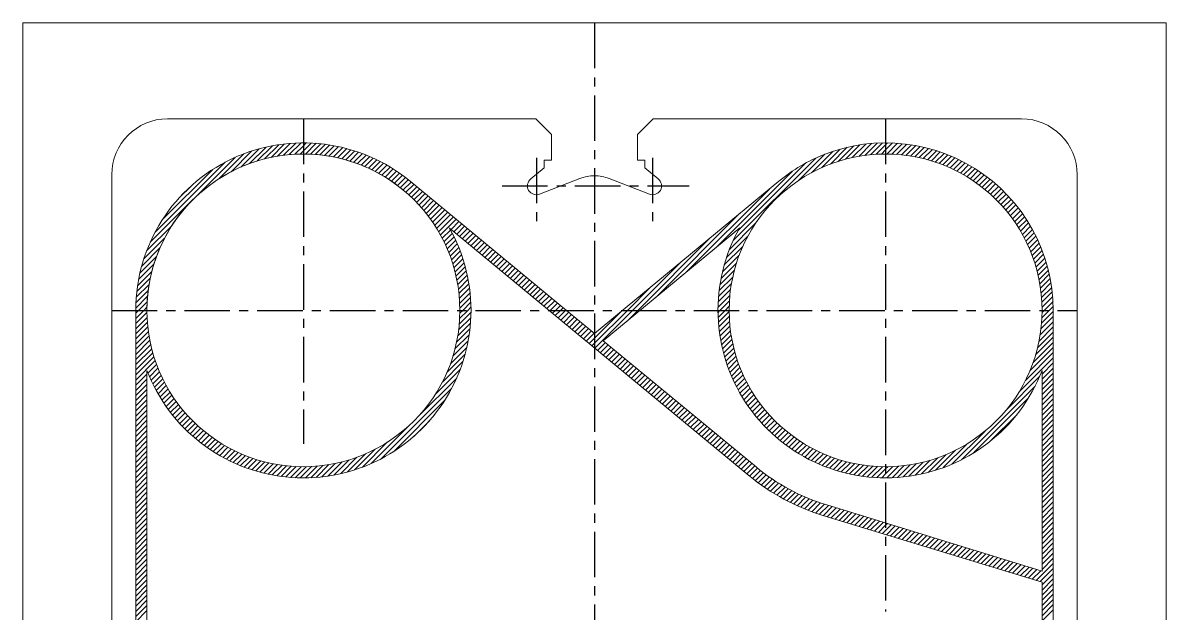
# Model space of a CAD drawing. Header units: millimetres. Extents: x 3265 to 3871, y 967 to 1387.
# Drawn here: x 3590.66 to 3622.09, y 1119.33 to 1135.57 of the extents above; entities that cross this region are included whole.
import ezdxf

# ---------------------------------------------------------------- set-up
doc = ezdxf.new("R2010")
doc.units = ezdxf.units.MM
doc.linetypes.add('CENTER', pattern=[2, 1.25, -0.25, 0.25, -0.25])
doc.linetypes.add('CENTER2', pattern=[28.575, 19.05, -3.175, 3.175, -3.175])
doc.layers.add('1', color=1, linetype='Continuous', lineweight=18, true_color=0xff0000)
doc.layers.add('2', color=2, linetype='Continuous', lineweight=18, true_color=0xffff00)

msp = doc.modelspace()

# ---------------------------------------------------------------- linework, layer by layer
at = {"color": 3, "linetype": 'CENTER'}
for p, q in [((3606.37389, 1135.56551), (3606.37389, 1101.33669)), ((3598.37133, 1132.92482), (3598.37133, 1123.9804)), ((3614.37645, 1132.92482), (3614.37645, 1119.37269)), ((3604.77645, 1131.85629), (3604.77645, 1130.01988)), ((3607.97133, 1131.85629), (3607.97133, 1130.01988)), ((3603.83439, 1131.08162), (3608.97217, 1131.08162)), ((3593.10285, 1127.65634), (3619.64493, 1127.65634))]:
    msp.add_line(p, q, dxfattribs=at)
at = {"layer": '1', "linetype": 'Continuous'}
for p, q in [((3622.08717, 1135.56551), (3590.66061, 1135.56551)), ((3590.66061, 1135.56551), (3590.66061, 1104.3647)), ((3622.08717, 1104.40895), (3622.08717, 1135.56551)), ((3594.63885, 1132.92482), (3604.76109, 1132.92482)), ((3604.76109, 1132.92482), (3605.19117, 1132.49474)), ((3607.98669, 1132.92482), (3607.55661, 1132.49474)), ((3607.98669, 1132.92482), (3618.10893, 1132.92482)), ((3605.19117, 1132.49474), (3605.19117, 1131.78818)), ((3607.55661, 1132.49474), (3607.55661, 1131.78818)), ((3604.99149, 1131.78818), (3605.19117, 1131.78818)), ((3604.99149, 1131.78818), (3604.99149, 1131.57314)), ((3607.75629, 1131.78818), (3607.55661, 1131.78818)), ((3607.75629, 1131.78818), (3607.75629, 1131.57314)), ((3593.10285, 1131.38882), (3593.10285, 1102.38369)), ((3604.99149, 1131.57314), (3604.62143, 1131.27232)), ((3607.75629, 1131.57314), (3608.12635, 1131.27232)), ((3619.64493, 1131.38882), (3619.64493, 1103.2326)), ((3605.60256, 1127.65634), (3601.30771, 1131.20758)), ((3604.86546, 1130.85255), (3605.97335, 1131.28302)), ((3611.44007, 1131.20758), (3606.37389, 1127.01856)), ((3607.88232, 1130.85255), (3606.77442, 1131.28302)), ((3606.13285, 1126.81925), (3602.38689, 1129.91664)), ((3610.36528, 1129.92442), (3606.61242, 1126.82133)), ((3606.61493, 1126.81925), (3610.36089, 1129.91664)), ((3606.37389, 1127.01856), (3605.1962, 1127.99234)), ((3593.76333, 1127.65634), (3593.76333, 1102.21151)), ((3618.98445, 1127.65634), (3618.98445, 1102.91447)), ((3610.61788, 1123.11075), (3606.06929, 1126.87181)), ((3610.81364, 1123.3475), (3606.61242, 1126.82133)), ((3594.07053, 1126.00202), (3594.07053, 1120.48438)), ((3618.67725, 1126.00202), (3618.67725, 1120.48438)), ((3618.67725, 1120.48438), (3612.73309, 1122.31227)), ((3618.67725, 1120.17682), (3612.65463, 1122.01501)), ((3594.07053, 1120.52991), (3594.07053, 1102.13142)), ((3618.67725, 1120.17682), (3618.67725, 1102.79168))]:
    msp.add_line(p, q, dxfattribs=at)
for centre in [(3598.37133, 1127.65634), (3614.37645, 1127.65634)]:
    msp.add_circle(centre, 4.3008, dxfattribs=at)
for centre, radius, start, end in [((3594.63885, 1131.38882), 1.536, 90, 180), ((3618.10893, 1131.38882), 1.536, 0, 90), ((3598.37133, 1127.65634), 4.608, 50.413971, 180), ((3614.37645, 1127.65634), 4.608, 0, 115.819503), ((3598.37133, 1127.65634), 4.3008, 50.413971, 180), ((3614.37645, 1127.65634), 4.608, 111.242317, 129.586029), ((3606.37389, 1130.25218), 1.10592, 90, 111.233722), ((3606.37389, 1130.25218), 1.10592, 68.766278, 90), ((3604.77645, 1131.08162), 0.24576, 129.107426, 291.233722), ((3607.97133, 1131.08162), 0.24576, 248.766278, 50.892574), ((3598.37133, 1127.65634), 4.608, 201.03947, 29.48561), ((3614.37645, 1127.65634), 4.608, 150.51439, 338.96053), ((3614.37645, 1127.65634), 5.59104, 230.413971, 252.906756)]:
    msp.add_arc(centre, radius, start, end, dxfattribs=at)
at = {"layer": '2', "linetype": 'CENTER2'}
for p, q in [((3596.38477, 1131.47085), (3596.9553, 1132.04138)), ((3596.65531, 1131.59996), (3597.15673, 1132.10139)), ((3596.89118, 1131.69442), (3597.34546, 1132.1487)), ((3597.10453, 1131.76634), (3597.52394, 1132.18576)), ((3597.30159, 1131.82198), (3597.69388, 1132.21427)), ((3597.48608, 1131.86505), (3597.85652, 1132.2355)), ((3597.66043, 1131.89798), (3598.01283, 1132.25038)), ((3597.82634, 1131.92247), (3598.16353, 1132.25965)), ((3597.98505, 1131.93976), (3598.30922, 1132.26392)), ((3598.1375, 1131.95078), (3598.37133, 1132.18462)), ((3598.2844, 1131.95626), (3598.37133, 1132.04319)), ((3598.37133, 1132.18462), (3598.45038, 1132.26366)), ((3598.37133, 1132.04319), (3598.58741, 1132.25927)), ((3598.42635, 1131.95679), (3598.72064, 1132.25108)), ((3598.56381, 1131.95283), (3598.85035, 1132.23938)), ((3598.69718, 1131.94478), (3598.97679, 1132.22439)), ((3598.82678, 1131.93296), (3599.10016, 1132.20634)), ((3598.95288, 1131.91764), (3599.22064, 1132.1854)), ((3599.07573, 1131.89907), (3599.33839, 1132.16172)), ((3599.19552, 1131.87743), (3599.45354, 1132.13546)), ((3599.31242, 1131.85292), (3599.56623, 1132.10672)), ((3599.4266, 1131.82567), (3599.67655, 1132.07563)), ((3599.53818, 1131.79583), (3599.78461, 1132.04226)), ((3599.64728, 1131.76351), (3599.89049, 1132.00672)), ((3612.3378, 1131.44327), (3612.92398, 1132.02944)), ((3612.61652, 1131.58057), (3613.12794, 1132.09198)), ((3612.85727, 1131.6799), (3613.31867, 1132.14129)), ((3613.07398, 1131.75518), (3613.49879, 1132.17999)), ((3613.27354, 1131.81332), (3613.6701, 1132.20988)), ((3613.46001, 1131.85837), (3613.83394, 1132.2323)), ((3613.63598, 1131.89292), (3613.99128, 1132.24822)), ((3613.80326, 1131.91878), (3614.14291, 1132.25842)), ((3613.96314, 1131.93724), (3614.28943, 1132.26352)), ((3614.11661, 1131.94929), (3614.37645, 1132.20912)), ((3614.26443, 1131.95568), (3614.37645, 1132.0677)), ((3614.37645, 1132.20912), (3614.43134, 1132.26402)), ((3614.37645, 1132.0677), (3614.56906, 1132.26032)), ((3614.4072, 1131.95703), (3614.70293, 1132.25276)), ((3614.54541, 1131.95382), (3614.83324, 1132.24165)), ((3614.67947, 1131.94645), (3614.96023, 1132.22721)), ((3614.8097, 1131.93526), (3615.08411, 1132.20968)), ((3614.93639, 1131.92054), (3615.20508, 1132.18923)), ((3615.05979, 1131.90251), (3615.32329, 1132.16602)), ((3615.18009, 1131.88139), (3615.43889, 1132.14019)), ((3615.29748, 1131.85736), (3615.55199, 1132.11187)), ((3615.41212, 1131.83058), (3615.66272, 1132.08118)), ((3615.52414, 1131.80118), (3615.77116, 1132.0482)), ((3615.63367, 1131.76928), (3615.87742, 1132.01303)), ((3594.16175, 1129.53067), (3596.497, 1131.86592)), ((3594.29526, 1129.8056), (3596.22207, 1131.73241)), ((3596.04828, 1131.27578), (3596.73745, 1131.96495)), ((3599.75401, 1131.72882), (3599.99427, 1131.96908)), ((3599.85846, 1131.69185), (3600.09602, 1131.92941)), ((3599.96072, 1131.65268), (3600.1958, 1131.88777)), ((3600.06085, 1131.61139), (3600.29367, 1131.84421)), ((3600.15892, 1131.56804), (3600.38968, 1131.7988)), ((3600.25499, 1131.5227), (3600.48386, 1131.75157)), ((3600.34912, 1131.4754), (3600.57628, 1131.70256)), ((3610.18705, 1129.57536), (3612.45743, 1131.84574)), ((3610.32864, 1129.85837), (3612.17442, 1131.70415)), ((3611.98218, 1131.22907), (3612.70275, 1131.94964)), ((3615.7408, 1131.735), (3615.98156, 1131.97575)), ((3615.84564, 1131.69842), (3616.08365, 1131.93643)), ((3615.94827, 1131.65962), (3616.18377, 1131.89512)), ((3616.04876, 1131.6187), (3616.28197, 1131.8519)), ((3616.14719, 1131.5757), (3616.37829, 1131.8068)), ((3616.24361, 1131.53069), (3616.47279, 1131.75988)), ((3616.33807, 1131.48374), (3616.56551, 1131.71118)), ((3594.49301, 1130.14477), (3595.8829, 1131.53467)), ((3600.44135, 1131.42621), (3600.66695, 1131.65181)), ((3600.53172, 1131.37516), (3600.75592, 1131.59936)), ((3600.62027, 1131.32229), (3600.84321, 1131.54523)), ((3600.70703, 1131.26763), (3600.92886, 1131.48945)), ((3600.79203, 1131.21121), (3601.01287, 1131.43204)), ((3600.8753, 1131.15306), (3601.09528, 1131.37303)), ((3609.71835, 1129.38951), (3611.81705, 1131.4882)), ((3616.43062, 1131.43487), (3616.65648, 1131.66073)), ((3616.52131, 1131.38414), (3616.74575, 1131.60857)), ((3616.61017, 1131.33158), (3616.83333, 1131.55473)), ((3616.69724, 1131.27723), (3616.91925, 1131.49923)), ((3616.78255, 1131.22111), (3617.00355, 1131.44211)), ((3616.86612, 1131.16326), (3617.08623, 1131.38337)), ((3594.95064, 1130.74382), (3595.28385, 1131.07703)), ((3600.95686, 1131.09319), (3601.1761, 1131.31243)), ((3601.03672, 1131.03163), (3601.25534, 1131.25025)), ((3601.1149, 1130.96839), (3601.3331, 1131.18659)), ((3601.19142, 1130.90349), (3601.41051, 1131.12258)), ((3601.26628, 1130.83693), (3601.48793, 1131.05857)), ((3616.94797, 1131.10369), (3617.16732, 1131.32304)), ((3617.02812, 1131.04242), (3617.24684, 1131.26114)), ((3617.1066, 1130.97947), (3617.32479, 1131.19766)), ((3617.1834, 1130.91485), (3617.40119, 1131.13264)), ((3617.25855, 1130.84858), (3617.47604, 1131.06607)), ((3601.33949, 1130.76872), (3601.56534, 1130.99456)), ((3601.41106, 1130.69886), (3601.64275, 1130.93055)), ((3601.48098, 1130.62736), (3601.72016, 1130.86654)), ((3601.54926, 1130.55422), (3601.79758, 1130.80254)), ((3601.61588, 1130.47942), (3601.87499, 1130.73853)), ((3608.90154, 1128.71412), (3611.17985, 1130.99242)), ((3617.33205, 1130.78066), (3617.54935, 1130.99796)), ((3617.4039, 1130.71109), (3617.62112, 1130.92831)), ((3617.4741, 1130.63987), (3617.69136, 1130.85713)), ((3617.54266, 1130.56701), (3617.76006, 1130.78441)), ((3601.68085, 1130.40297), (3601.9524, 1130.67452)), ((3601.74415, 1130.32485), (3602.02981, 1130.61051)), ((3601.80578, 1130.24505), (3602.10722, 1130.5465)), ((3601.86571, 1130.16357), (3602.18464, 1130.48249)), ((3601.92393, 1130.08037), (3602.26205, 1130.41848)), ((3617.60957, 1130.4925), (3617.82723, 1130.71016)), ((3617.67483, 1130.41634), (3617.89285, 1130.63436)), ((3617.73842, 1130.33851), (3617.95693, 1130.55701)), ((3617.80034, 1130.259), (3618.01944, 1130.4781)), ((3601.98042, 1129.99543), (3602.33946, 1130.35447)), ((3602.03515, 1129.90874), (3602.41687, 1130.29046)), ((3602.08809, 1129.82026), (3602.49429, 1130.22645)), ((3602.13922, 1129.72996), (3602.5717, 1130.16244)), ((3608.08474, 1128.03873), (3610.36304, 1130.31703)), ((3617.86057, 1130.17781), (3618.08038, 1130.39762)), ((3617.91909, 1130.09491), (3618.13973, 1130.31555)), ((3617.97588, 1130.01027), (3618.19748, 1130.23188)), ((3618.03091, 1129.92389), (3618.25361, 1130.14658)), ((3594.06272, 1129.29022), (3594.75189, 1129.97939)), ((3602.18848, 1129.63781), (3602.41558, 1129.8649)), ((3602.43091, 1129.88024), (3602.64911, 1130.09843)), ((3602.50833, 1129.81623), (3602.72652, 1130.03443)), ((3602.58574, 1129.75222), (3602.80393, 1129.97042)), ((3602.66315, 1129.68821), (3602.88135, 1129.90641)), ((3602.74056, 1129.6242), (3602.95876, 1129.8424)), ((3610.08315, 1129.33004), (3610.80373, 1130.05061)), ((3618.08417, 1129.83572), (3618.30809, 1130.05965)), ((3618.13561, 1129.74574), (3618.3609, 1129.97104)), ((3618.1852, 1129.65391), (3618.41201, 1129.88073)), ((3618.2329, 1129.56019), (3618.46139, 1129.78869)), ((3593.9863, 1129.07237), (3594.55682, 1129.6429)), ((3602.23585, 1129.54376), (3602.46465, 1129.77256)), ((3602.28128, 1129.44776), (3602.51196, 1129.67844)), ((3602.32471, 1129.34977), (3602.55744, 1129.58251)), ((3602.36608, 1129.24972), (3602.60107, 1129.48471)), ((3602.81797, 1129.56019), (3603.03617, 1129.77839)), ((3602.89539, 1129.49618), (3603.11358, 1129.71438)), ((3602.9728, 1129.43217), (3603.191, 1129.65037)), ((3603.05021, 1129.36817), (3603.26841, 1129.58636)), ((3603.12762, 1129.30416), (3603.34582, 1129.52235)), ((3607.56093, 1127.65634), (3609.54623, 1129.64164)), ((3610.00335, 1129.10882), (3610.58952, 1129.69499)), ((3618.27867, 1129.46454), (3618.50901, 1129.69488)), ((3618.32245, 1129.36689), (3618.55481, 1129.59926)), ((3618.36418, 1129.26721), (3618.59877, 1129.50179)), ((3593.92629, 1128.87094), (3594.42771, 1129.37237)), ((3602.40533, 1129.14755), (3602.64279, 1129.38501)), ((3602.44239, 1129.04319), (3602.68254, 1129.28334)), ((3602.47717, 1128.93655), (3602.72026, 1129.17964)), ((3603.20504, 1129.24015), (3603.42323, 1129.45834)), ((3603.28245, 1129.17614), (3603.50064, 1129.39433)), ((3603.35986, 1129.11213), (3603.57806, 1129.33033)), ((3603.43727, 1129.04812), (3603.65547, 1129.26632)), ((3603.51468, 1128.98411), (3603.73288, 1129.20231)), ((3609.8915, 1128.71412), (3610.3529, 1129.17552)), ((3609.94081, 1128.90486), (3610.45222, 1129.41627)), ((3618.40381, 1129.16541), (3618.64082, 1129.40243)), ((3618.44125, 1129.06143), (3618.68092, 1129.3011)), ((3618.47643, 1128.9552), (3618.719, 1129.19776)), ((3593.84191, 1128.50373), (3594.26133, 1128.92314)), ((3593.87897, 1128.68221), (3594.33326, 1129.13649)), ((3602.50959, 1128.82754), (3602.75589, 1129.07384)), ((3602.53953, 1128.71606), (3602.78934, 1128.96587)), ((3602.56688, 1128.60199), (3602.82053, 1128.85564)), ((3603.5921, 1128.9201), (3603.81029, 1129.1383)), ((3603.66951, 1128.85609), (3603.88771, 1129.07429)), ((3603.74692, 1128.79208), (3603.96512, 1129.01028)), ((3603.82433, 1128.72807), (3604.04253, 1128.94627)), ((3603.90175, 1128.66406), (3604.11994, 1128.88226)), ((3607.41951, 1127.65634), (3608.72942, 1128.96626)), ((3609.8528, 1128.534), (3610.27761, 1128.95882)), ((3618.50926, 1128.8466), (3618.75499, 1129.09233)), ((3618.53964, 1128.73556), (3618.78882, 1128.98474)), ((3618.56745, 1128.62195), (3618.82041, 1128.87491)), ((3593.79218, 1128.17115), (3594.16262, 1128.54159)), ((3593.8134, 1128.33379), (3594.20569, 1128.72609)), ((3602.59151, 1128.4852), (3602.84936, 1128.74305)), ((3602.61326, 1128.36552), (3602.87572, 1128.62799)), ((3603.97916, 1128.60006), (3604.19735, 1128.81825)), ((3604.05657, 1128.53605), (3604.27477, 1128.75424)), ((3604.13398, 1128.47204), (3604.35218, 1128.69023)), ((3604.21139, 1128.40803), (3604.42959, 1128.62622)), ((3604.28881, 1128.34402), (3604.507, 1128.56222)), ((3609.8005, 1128.19885), (3610.17442, 1128.57278)), ((3609.82291, 1128.36269), (3610.21947, 1128.75925)), ((3618.59256, 1128.50564), (3618.84965, 1128.76273)), ((3618.61482, 1128.38648), (3618.87646, 1128.64811)), ((3618.63406, 1128.2643), (3618.90069, 1128.53093)), ((3593.7773, 1128.01485), (3594.12969, 1128.36724)), ((3602.63196, 1128.2428), (3602.8995, 1128.51035)), ((3602.64741, 1128.11683), (3602.92055, 1128.38998)), ((3602.65937, 1127.98738), (3602.93872, 1128.26673)), ((3604.36622, 1128.28001), (3604.58441, 1128.49821)), ((3604.44363, 1128.216), (3604.66183, 1128.4342)), ((3604.52104, 1128.15199), (3604.73924, 1128.37019)), ((3604.59845, 1128.08798), (3604.81665, 1128.30618)), ((3604.67587, 1128.02397), (3604.89406, 1128.24217)), ((3607.27809, 1127.65634), (3607.91261, 1128.29087)), ((3609.77437, 1127.88989), (3610.11402, 1128.22953)), ((3609.78458, 1128.04151), (3610.13987, 1128.39681)), ((3618.65009, 1128.1389), (3618.92223, 1128.41104)), ((3618.66268, 1128.01007), (3618.94091, 1128.2883)), ((3593.76375, 1127.71846), (3594.08791, 1128.04262)), ((3593.76802, 1127.86415), (3594.1052, 1128.20133)), ((3602.66758, 1127.85416), (3602.95383, 1128.14042)), ((3602.6717, 1127.71687), (3602.96567, 1128.01084)), ((3604.75328, 1127.95996), (3604.97148, 1128.17816)), ((3604.83069, 1127.89595), (3605.04889, 1128.11415)), ((3604.9081, 1127.83195), (3605.1263, 1128.05014)), ((3604.98552, 1127.76794), (3605.20371, 1127.98613)), ((3605.06293, 1127.70393), (3605.28112, 1127.92212)), ((3609.76927, 1127.74337), (3610.09555, 1128.06965)), ((3609.82367, 1127.65634), (3610.08351, 1127.91618)), ((3618.67156, 1127.87753), (3618.95656, 1128.16253)), ((3618.67642, 1127.74097), (3618.96899, 1128.03353)), ((3618.73322, 1127.65634), (3618.97795, 1127.90107)), ((3593.76333, 1127.43519), (3593.98448, 1127.65634)), ((3593.76333, 1127.57662), (3593.84306, 1127.65634)), ((3593.76333, 1127.29377), (3594.07088, 1127.60132)), ((3593.84306, 1127.65634), (3594.07689, 1127.89018)), ((3593.98448, 1127.65634), (3594.07141, 1127.74327)), ((3602.6553, 1127.27619), (3602.97898, 1127.59988)), ((3602.66608, 1127.4284), (3602.89402, 1127.65634)), ((3602.67136, 1127.5751), (3602.7526, 1127.65634)), ((3602.7526, 1127.65634), (3602.97401, 1127.87775)), ((3602.89402, 1127.65634), (3602.97855, 1127.74087)), ((3605.14034, 1127.63992), (3605.15677, 1127.65634)), ((3605.15677, 1127.65634), (3605.35854, 1127.85811)), ((3605.21775, 1127.57591), (3605.29819, 1127.65634)), ((3605.29516, 1127.5119), (3605.43961, 1127.65634)), ((3605.29819, 1127.65634), (3605.43595, 1127.79411)), ((3605.37258, 1127.44789), (3605.58103, 1127.65634)), ((3605.43961, 1127.65634), (3605.51336, 1127.7301)), ((3605.44999, 1127.38388), (3605.66819, 1127.60208)), ((3605.58103, 1127.65634), (3605.59077, 1127.66609)), ((3606.37389, 1126.75215), (3607.27809, 1127.65634)), ((3606.37389, 1126.89357), (3607.0958, 1127.61548)), ((3606.37894, 1126.61577), (3607.41951, 1127.65634)), ((3607.26793, 1127.36334), (3607.56093, 1127.65634)), ((3609.76878, 1127.60145), (3609.82367, 1127.65634)), ((3609.77248, 1127.46373), (3609.96509, 1127.65634)), ((3609.78003, 1127.32986), (3610.07576, 1127.62559)), ((3609.96509, 1127.65634), (3610.07711, 1127.76836)), ((3618.66271, 1127.30299), (3618.98445, 1127.62473)), ((3618.6725, 1127.4542), (3618.87464, 1127.65634)), ((3618.67688, 1127.60001), (3618.73322, 1127.65634)), ((3618.87464, 1127.65634), (3618.98317, 1127.76488)), ((3593.76333, 1127.15235), (3594.07484, 1127.46386)), ((3593.76333, 1127.01093), (3594.08289, 1127.33049)), ((3602.61409, 1126.95214), (3602.96583, 1127.30389)), ((3602.63827, 1127.11775), (3602.9749, 1127.45438)), ((3605.5274, 1127.31987), (3605.7456, 1127.53807)), ((3605.60481, 1127.25586), (3605.82301, 1127.47406)), ((3605.68223, 1127.19185), (3605.90042, 1127.41005)), ((3605.75964, 1127.12784), (3605.97783, 1127.34604)), ((3605.83705, 1127.06384), (3606.05525, 1127.28203)), ((3609.79115, 1127.19955), (3610.07897, 1127.48738)), ((3609.80558, 1127.07257), (3610.08634, 1127.35332)), ((3618.62396, 1126.9814), (3618.98445, 1127.34189)), ((3618.64683, 1127.14569), (3618.98445, 1127.48331)), ((3593.76333, 1126.86951), (3594.09471, 1127.20089)), ((3593.76333, 1126.72809), (3594.11003, 1127.07479)), ((3602.53888, 1126.5941), (3602.93023, 1126.98544)), ((3602.58151, 1126.77815), (3602.95118, 1127.14782)), ((3605.91446, 1126.99983), (3606.13266, 1127.21802)), ((3605.99187, 1126.93582), (3606.21007, 1127.15401)), ((3606.06929, 1126.87181), (3606.28748, 1127.09)), ((3606.1467, 1126.8078), (3606.3649, 1127.026)), ((3609.82311, 1126.94868), (3610.09753, 1127.22309)), ((3609.84357, 1126.82771), (3610.11226, 1127.0964)), ((3609.86678, 1126.7095), (3610.13028, 1126.97301)), ((3618.5522, 1126.6268), (3618.98445, 1127.05905)), ((3618.59294, 1126.80897), (3618.98445, 1127.20047)), ((3593.76333, 1126.58667), (3594.12861, 1126.95194)), ((3593.76333, 1126.44524), (3594.15024, 1126.83216)), ((3593.76333, 1126.30382), (3594.17476, 1126.71525)), ((3602.4838, 1126.39759), (3602.90202, 1126.81581)), ((3606.22411, 1126.74379), (3606.37389, 1126.89357)), ((3606.30152, 1126.67978), (3606.37389, 1126.75215)), ((3606.45635, 1126.55176), (3606.67454, 1126.76996)), ((3606.53376, 1126.48775), (3606.75196, 1126.70595)), ((3609.8926, 1126.5939), (3610.1514, 1126.8527)), ((3609.92092, 1126.4808), (3610.17543, 1126.73531)), ((3618.43144, 1126.2232), (3618.98445, 1126.77621)), ((3618.4995, 1126.43267), (3618.98445, 1126.91763)), ((3593.76333, 1126.1624), (3594.202, 1126.60107)), ((3593.76333, 1126.02098), (3594.23184, 1126.48949)), ((3593.76333, 1125.87956), (3594.26416, 1126.38039)), ((3602.31922, 1125.95017), (3602.81846, 1126.44941)), ((3602.41261, 1126.18498), (3602.86533, 1126.6377)), ((3606.61117, 1126.42374), (3606.82937, 1126.64194)), ((3606.68858, 1126.35973), (3606.90678, 1126.57793)), ((3606.766, 1126.29573), (3606.98419, 1126.51392)), ((3606.84341, 1126.23172), (3607.06161, 1126.44991)), ((3606.92082, 1126.16771), (3607.13902, 1126.3859)), ((3609.95161, 1126.37007), (3610.20221, 1126.62067)), ((3609.98459, 1126.26163), (3610.23161, 1126.50865)), ((3610.01976, 1126.15537), (3610.26351, 1126.39912)), ((3618.04632, 1125.41381), (3618.98445, 1126.35194)), ((3618.22235, 1125.73126), (3618.98445, 1126.49336)), ((3618.34251, 1125.99285), (3618.98445, 1126.63478)), ((3593.76333, 1125.73814), (3594.29885, 1126.27366)), ((3594.09826, 1125.93165), (3594.33582, 1126.16921)), ((3594.1399, 1125.83187), (3594.37499, 1126.06696)), ((3602.00063, 1125.34874), (3602.68333, 1126.03143)), ((3602.19185, 1125.68138), (3602.75901, 1126.24854)), ((3606.99823, 1126.1037), (3607.21643, 1126.32189)), ((3607.07565, 1126.03969), (3607.29384, 1126.25789)), ((3607.15306, 1125.97568), (3607.37125, 1126.19388)), ((3607.23047, 1125.91167), (3607.44867, 1126.12987)), ((3607.30788, 1125.84766), (3607.52608, 1126.06586)), ((3610.05704, 1126.05124), (3610.29779, 1126.29199)), ((3610.09637, 1125.94914), (3610.33438, 1126.18715)), ((3610.13767, 1125.84902), (3610.37317, 1126.08452)), ((3618.67725, 1125.90332), (3618.98445, 1126.21052)), ((3618.67725, 1125.7619), (3618.98445, 1126.0691)), ((3593.76333, 1125.59672), (3594.07053, 1125.90392)), ((3593.76333, 1125.4553), (3594.07053, 1125.7625)), ((3594.18346, 1125.734), (3594.41628, 1125.96683)), ((3594.22887, 1125.638), (3594.45963, 1125.86875)), ((3594.27611, 1125.54381), (3594.50498, 1125.77268)), ((3601.51967, 1124.72636), (3602.58536, 1125.79204)), ((3607.38529, 1125.78365), (3607.60349, 1126.00185)), ((3607.46271, 1125.71964), (3607.6809, 1125.93784)), ((3607.54012, 1125.65563), (3607.75832, 1125.87383)), ((3607.61753, 1125.59163), (3607.83573, 1125.80982)), ((3607.69494, 1125.52762), (3607.91314, 1125.74581)), ((3610.1809, 1125.75083), (3610.4141, 1125.98403)), ((3610.22599, 1125.6545), (3610.45709, 1125.8856)), ((3610.27291, 1125.56), (3610.5021, 1125.78919)), ((3617.69704, 1124.92311), (3618.60945, 1125.83552)), ((3618.67725, 1125.62048), (3618.98445, 1125.92768)), ((3618.67725, 1125.47906), (3618.98445, 1125.78626)), ((3593.76333, 1125.31387), (3594.07053, 1125.62107)), ((3593.76333, 1125.17245), (3594.07053, 1125.47965)), ((3594.32511, 1125.45139), (3594.55227, 1125.67855)), ((3594.37586, 1125.36072), (3594.60146, 1125.58632)), ((3594.42831, 1125.27175), (3594.65251, 1125.49595)), ((3594.48244, 1125.18446), (3594.70539, 1125.4074)), ((3600.50883, 1123.57409), (3602.45358, 1125.51884)), ((3607.77236, 1125.46361), (3607.99055, 1125.6818)), ((3607.84977, 1125.3996), (3608.06796, 1125.61779)), ((3607.92718, 1125.33559), (3608.14538, 1125.55379)), ((3608.00459, 1125.27158), (3608.22279, 1125.48978)), ((3608.082, 1125.20757), (3608.3002, 1125.42577)), ((3610.32162, 1125.46728), (3610.54906, 1125.69472)), ((3610.37206, 1125.37631), (3610.59792, 1125.60217)), ((3610.42422, 1125.28705), (3610.64866, 1125.51148)), ((3610.47806, 1125.19947), (3610.70121, 1125.42262)), ((3616.46334, 1123.54799), (3618.4848, 1125.56945)), ((3618.67725, 1125.33764), (3618.98445, 1125.64484)), ((3618.67725, 1125.19621), (3618.98445, 1125.50341)), ((3593.76333, 1125.03103), (3594.07053, 1125.33823)), ((3593.76333, 1124.88961), (3594.07053, 1125.19681)), ((3594.53822, 1125.09882), (3594.76005, 1125.32064)), ((3594.59563, 1125.0148), (3594.81646, 1125.23564)), ((3594.65464, 1124.93239), (3594.87462, 1125.15237)), ((3600.84431, 1123.76815), (3602.25952, 1125.18336)), ((3608.15942, 1125.14356), (3608.37761, 1125.36176)), ((3608.23683, 1125.07955), (3608.45502, 1125.29775)), ((3608.31424, 1125.01554), (3608.53244, 1125.23374)), ((3608.39165, 1124.95153), (3608.60985, 1125.16973)), ((3608.46907, 1124.88752), (3608.68726, 1125.10572)), ((3610.53356, 1125.11354), (3610.75557, 1125.33555)), ((3610.59068, 1125.02924), (3610.81168, 1125.25024)), ((3610.64942, 1124.94656), (3610.86954, 1125.16668)), ((3610.70975, 1124.86547), (3610.92911, 1125.08482)), ((3616.78419, 1123.72742), (3618.30537, 1125.2486)), ((3618.67725, 1125.05479), (3618.98445, 1125.36199)), ((3618.67725, 1124.91337), (3618.98445, 1125.22057)), ((3618.67725, 1124.77195), (3618.98445, 1125.07915)), ((3593.76333, 1124.74819), (3594.07053, 1125.05539)), ((3593.76333, 1124.60677), (3594.07053, 1124.91397)), ((3593.76333, 1124.46535), (3594.07053, 1124.77255)), ((3594.71525, 1124.85158), (3594.93448, 1125.07081)), ((3594.77742, 1124.77233), (3594.99604, 1124.99095)), ((3594.84117, 1124.69465), (3595.05928, 1124.91277)), ((3594.90646, 1124.61853), (3595.12418, 1124.83625)), ((3594.9733, 1124.54394), (3595.19074, 1124.76139)), ((3608.54648, 1124.82352), (3608.76467, 1125.04171)), ((3608.62389, 1124.75951), (3608.84209, 1124.9777)), ((3608.7013, 1124.6955), (3608.9195, 1124.91369)), ((3608.77871, 1124.63149), (3608.99691, 1124.84968)), ((3608.85613, 1124.56748), (3609.07432, 1124.78568)), ((3610.77166, 1124.78595), (3610.99037, 1125.00467)), ((3610.83513, 1124.708), (3611.05332, 1124.9262)), ((3610.90015, 1124.63161), (3611.11794, 1124.84939)), ((3610.96672, 1124.55676), (3611.18421, 1124.77424)), ((3617.26133, 1124.06314), (3617.96966, 1124.77146)), ((3618.67725, 1124.63053), (3618.98445, 1124.93773)), ((3618.67725, 1124.48911), (3618.98445, 1124.79631)), ((3593.76333, 1124.32392), (3594.07053, 1124.63112)), ((3593.76333, 1124.1825), (3594.07053, 1124.4897)), ((3595.04167, 1124.4709), (3595.25895, 1124.68818)), ((3595.11159, 1124.39939), (3595.32881, 1124.61661)), ((3595.18303, 1124.32942), (3595.40031, 1124.54669)), ((3595.25602, 1124.26098), (3595.47346, 1124.47842)), ((3600.23563, 1123.44231), (3601.30132, 1124.508)), ((3601.40838, 1124.1908), (3601.83688, 1124.6193)), ((3608.93354, 1124.50347), (3609.15173, 1124.72167)), ((3609.01095, 1124.43946), (3609.22915, 1124.65766)), ((3609.08836, 1124.37545), (3609.30656, 1124.59365)), ((3609.16577, 1124.31144), (3609.38397, 1124.52964)), ((3609.24319, 1124.24743), (3609.46138, 1124.46563)), ((3611.03483, 1124.48345), (3611.25214, 1124.70075)), ((3611.10448, 1124.41167), (3611.32171, 1124.6289)), ((3611.17566, 1124.34143), (3611.39292, 1124.55869)), ((3611.24838, 1124.27273), (3611.46578, 1124.49013)), ((3618.67725, 1124.34769), (3618.98445, 1124.65489)), ((3618.67725, 1124.20626), (3618.98445, 1124.51346)), ((3593.76333, 1124.04108), (3594.07053, 1124.34828)), ((3593.76333, 1123.89966), (3594.07053, 1124.20686)), ((3595.33054, 1124.19408), (3595.54825, 1124.41179)), ((3595.40661, 1124.12872), (3595.6247, 1124.34682)), ((3595.48423, 1124.06492), (3595.70282, 1124.28352)), ((3595.56341, 1124.00268), (3595.78262, 1124.22189)), ((3595.64416, 1123.94202), (3595.86411, 1124.16196)), ((3609.3206, 1124.18342), (3609.5388, 1124.40162)), ((3609.39801, 1124.11941), (3609.61621, 1124.33761)), ((3609.47542, 1124.05541), (3609.69362, 1124.2736)), ((3609.55284, 1123.9914), (3609.77103, 1124.20959)), ((3609.63025, 1123.92739), (3609.84844, 1124.14558)), ((3611.32264, 1124.20556), (3611.54029, 1124.42322)), ((3611.39844, 1124.13994), (3611.61646, 1124.35796)), ((3611.47578, 1124.07587), (3611.69429, 1124.29437)), ((3611.55469, 1124.01336), (3611.77379, 1124.23245)), ((3611.63518, 1123.95242), (3611.85498, 1124.17222)), ((3616.19728, 1123.42335), (3617.10968, 1124.33575)), ((3618.67725, 1124.06484), (3618.98445, 1124.37204)), ((3618.67725, 1123.92342), (3618.98445, 1124.23062)), ((3593.76333, 1123.75824), (3594.07053, 1124.06544)), ((3593.76333, 1123.61682), (3594.07053, 1123.92402)), ((3595.72651, 1123.88294), (3595.94731, 1124.10374)), ((3595.81046, 1123.82547), (3596.03224, 1124.04725)), ((3595.89603, 1123.76962), (3596.11893, 1123.99252)), ((3595.98326, 1123.71543), (3596.20741, 1123.93958)), ((3596.07216, 1123.66291), (3596.29771, 1123.88846)), ((3596.16277, 1123.6121), (3596.38986, 1123.83919)), ((3599.77913, 1123.26866), (3600.34629, 1123.83582)), ((3599.99624, 1123.34434), (3600.67893, 1124.02704)), ((3609.70766, 1123.86338), (3609.92586, 1124.08157)), ((3609.78507, 1123.79937), (3610.00327, 1124.01757)), ((3609.86248, 1123.73536), (3610.08068, 1123.95356)), ((3609.9399, 1123.67135), (3610.15809, 1123.88955)), ((3610.01731, 1123.60734), (3610.23551, 1123.82554)), ((3611.71724, 1123.89306), (3611.93789, 1124.1137)), ((3611.80091, 1123.83531), (3612.02252, 1124.05691)), ((3611.88621, 1123.77918), (3612.1089, 1124.00188)), ((3611.97315, 1123.7247), (3612.19707, 1123.94862)), ((3612.06176, 1123.67189), (3612.28705, 1123.89718)), ((3612.15207, 1123.62078), (3612.37888, 1123.84759)), ((3615.96235, 1123.32985), (3616.61898, 1123.98648)), ((3618.67725, 1123.782), (3618.98445, 1124.0892)), ((3618.67725, 1123.64058), (3618.98445, 1123.94778)), ((3593.76333, 1123.4754), (3594.07053, 1123.7826)), ((3593.76333, 1123.33397), (3594.07053, 1123.64117)), ((3593.76333, 1123.19255), (3594.07053, 1123.49975)), ((3596.25512, 1123.56302), (3596.48391, 1123.79182)), ((3596.34923, 1123.51572), (3596.57991, 1123.74639)), ((3596.44517, 1123.47023), (3596.6779, 1123.70297)), ((3596.54296, 1123.4266), (3596.77795, 1123.66159)), ((3596.64266, 1123.38488), (3596.88012, 1123.62234)), ((3596.74433, 1123.34513), (3596.98448, 1123.58528)), ((3596.84803, 1123.30741), (3597.09112, 1123.5505)), ((3596.95383, 1123.27178), (3597.20013, 1123.51809)), ((3599.21186, 1123.12565), (3599.63008, 1123.54387)), ((3599.38997, 1123.16234), (3599.84269, 1123.61506)), ((3599.57826, 1123.20921), (3600.0775, 1123.70845)), ((3610.09472, 1123.54333), (3610.31292, 1123.76153)), ((3610.17213, 1123.47932), (3610.39033, 1123.69752)), ((3610.24955, 1123.41531), (3610.46774, 1123.63351)), ((3610.32696, 1123.3513), (3610.54515, 1123.5695)), ((3610.40437, 1123.2873), (3610.62257, 1123.50549)), ((3612.24411, 1123.5714), (3612.4726, 1123.79989)), ((3612.33791, 1123.52378), (3612.56825, 1123.75412)), ((3612.43353, 1123.47798), (3612.6659, 1123.71035)), ((3612.531, 1123.43402), (3612.76559, 1123.66861)), ((3612.63037, 1123.39197), (3612.86738, 1123.62899)), ((3612.73169, 1123.35188), (3612.97136, 1123.59154)), ((3612.83503, 1123.3138), (3613.0776, 1123.55636)), ((3612.94046, 1123.2778), (3613.18619, 1123.52353)), ((3615.18702, 1123.12019), (3615.60012, 1123.5333)), ((3615.36355, 1123.15531), (3615.80959, 1123.60135)), ((3615.54993, 1123.20027), (3616.03994, 1123.69028)), ((3615.74841, 1123.25732), (3616.30153, 1123.81044)), ((3618.67725, 1123.49916), (3618.98445, 1123.80636)), ((3618.67725, 1123.35774), (3618.98445, 1123.66494)), ((3618.67725, 1123.21631), (3618.98445, 1123.52351)), ((3593.76333, 1123.05113), (3594.07053, 1123.35833)), ((3593.76333, 1122.90971), (3594.07053, 1123.21691)), ((3597.0618, 1123.23833), (3597.31161, 1123.48814)), ((3597.17203, 1123.20715), (3597.42568, 1123.46079)), ((3597.28462, 1123.17831), (3597.54248, 1123.43617)), ((3597.39968, 1123.15195), (3597.66215, 1123.41442)), ((3597.51732, 1123.12817), (3597.78487, 1123.39572)), ((3597.63769, 1123.10712), (3597.91084, 1123.38027)), ((3597.76094, 1123.08895), (3598.0403, 1123.3683)), ((3597.88726, 1123.07384), (3598.17351, 1123.36009)), ((3598.01684, 1123.062), (3598.31081, 1123.35597)), ((3598.14992, 1123.05366), (3598.45257, 1123.35631)), ((3598.2868, 1123.04912), (3598.59927, 1123.36159)), ((3598.42779, 1123.04869), (3598.75148, 1123.37238)), ((3598.57329, 1123.05277), (3598.90992, 1123.3894)), ((3598.72379, 1123.06184), (3599.07553, 1123.41359)), ((3598.87985, 1123.07649), (3599.24952, 1123.44616)), ((3599.04223, 1123.09744), (3599.43358, 1123.48879)), ((3610.48178, 1123.22329), (3610.69998, 1123.44148)), ((3610.55919, 1123.15928), (3610.77739, 1123.37747)), ((3610.63664, 1123.0953), (3610.85498, 1123.31365)), ((3610.71496, 1123.0322), (3610.93372, 1123.25096)), ((3610.7945, 1122.97032), (3611.01376, 1123.18957)), ((3613.04805, 1123.24397), (3613.29723, 1123.49315)), ((3613.15789, 1123.21238), (3613.41084, 1123.46534)), ((3613.27006, 1123.18314), (3613.52716, 1123.44023)), ((3613.38468, 1123.15634), (3613.64632, 1123.41797)), ((3613.50187, 1123.1321), (3613.7685, 1123.39873)), ((3613.62175, 1123.11056), (3613.89389, 1123.3827)), ((3613.74449, 1123.09188), (3614.02272, 1123.37011)), ((3613.87026, 1123.07623), (3614.15526, 1123.36123)), ((3613.99926, 1123.06381), (3614.29183, 1123.35638)), ((3614.13172, 1123.05485), (3614.37645, 1123.29958)), ((3614.37645, 1123.15816), (3614.57859, 1123.3603)), ((3614.37645, 1123.29958), (3614.43278, 1123.35591)), ((3614.40817, 1123.04845), (3614.7298, 1123.37008)), ((3614.55286, 1123.05172), (3614.8871, 1123.38597)), ((3614.70245, 1123.05989), (3615.05139, 1123.40883)), ((3614.8575, 1123.07352), (3615.22383, 1123.43985)), ((3615.01872, 1123.09332), (3615.40599, 1123.48059)), ((3618.67725, 1123.07489), (3618.98445, 1123.38209)), ((3618.67725, 1122.93347), (3618.98445, 1123.24067)), ((3593.76333, 1122.76829), (3594.07053, 1123.07549)), ((3593.76333, 1122.62687), (3594.07053, 1122.93407)), ((3610.87527, 1122.90966), (3611.09509, 1123.12949)), ((3610.95728, 1122.85025), (3611.17774, 1123.07072)), ((3611.04054, 1122.79209), (3611.26171, 1123.01327)), ((3611.12506, 1122.73519), (3611.34703, 1122.95716)), ((3611.21086, 1122.67957), (3611.43369, 1122.90241)), ((3614.26791, 1123.04962), (3614.37645, 1123.15816)), ((3618.67725, 1122.79205), (3618.98445, 1123.09925)), ((3618.67725, 1122.65063), (3618.98445, 1122.95783)), ((3593.76333, 1122.48545), (3594.07053, 1122.79265)), ((3593.76333, 1122.34403), (3594.07053, 1122.65123)), ((3611.29794, 1122.62524), (3611.52173, 1122.84902)), ((3611.38634, 1122.57221), (3611.61116, 1122.79703)), ((3611.47605, 1122.5205), (3611.702, 1122.74645)), ((3611.5671, 1122.47013), (3611.79427, 1122.6973)), ((3611.65952, 1122.42112), (3611.888, 1122.64961)), ((3611.75332, 1122.3735), (3611.98322, 1122.6034)), ((3611.84852, 1122.32729), (3612.07995, 1122.55871)), ((3618.67725, 1122.50921), (3618.98445, 1122.81641)), ((3618.67725, 1122.36779), (3618.98445, 1122.67499)), ((3593.76333, 1122.2026), (3594.07053, 1122.5098)), ((3593.76333, 1122.06118), (3594.07053, 1122.36838)), ((3611.94517, 1122.28251), (3612.17823, 1122.51557)), ((3612.04327, 1122.23919), (3612.27809, 1122.47401)), ((3612.14287, 1122.19737), (3612.37957, 1122.43406)), ((3612.244, 1122.15708), (3612.48271, 1122.39578)), ((3612.3467, 1122.11835), (3612.58756, 1122.35921)), ((3612.451, 1122.08123), (3612.69416, 1122.3244)), ((3612.55695, 1122.04576), (3612.8022, 1122.29102)), ((3612.66459, 1122.01198), (3612.91037, 1122.25776)), ((3618.67725, 1122.22637), (3618.98445, 1122.53357)), ((3618.67725, 1122.08494), (3618.98445, 1122.39214)), ((3618.67725, 1121.94352), (3618.98445, 1122.25072)), ((3593.76333, 1121.91976), (3594.07053, 1122.22696)), ((3593.76333, 1121.77834), (3594.07053, 1122.08554)), ((3593.76333, 1121.63692), (3594.07053, 1121.94412)), ((3612.77294, 1121.97891), (3613.01853, 1122.2245)), ((3612.88129, 1121.94584), (3613.12669, 1122.19124)), ((3612.98964, 1121.91277), (3613.23485, 1122.15798)), ((3613.09799, 1121.8797), (3613.34301, 1122.12471)), ((3613.20634, 1121.84663), (3613.45117, 1122.09145)), ((3613.31469, 1121.81355), (3613.55933, 1122.05819)), ((3613.42304, 1121.78048), (3613.66749, 1122.02493)), ((3613.53139, 1121.74741), (3613.77565, 1121.99167)), ((3613.63974, 1121.71434), (3613.88381, 1121.95841)), ((3618.67725, 1121.8021), (3618.98445, 1122.1093)), ((3618.67725, 1121.66068), (3618.98445, 1121.96788)), ((3593.76333, 1121.4955), (3594.07053, 1121.8027)), ((3593.76333, 1121.35408), (3594.07053, 1121.66128)), ((3613.7481, 1121.68127), (3613.99197, 1121.92515)), ((3613.85645, 1121.6482), (3614.10013, 1121.89189)), ((3613.9648, 1121.61513), (3614.20829, 1121.85863)), ((3614.07315, 1121.58206), (3614.31646, 1121.82537)), ((3614.1815, 1121.54899), (3614.37645, 1121.74394)), ((3614.37645, 1121.74394), (3614.42462, 1121.79211)), ((3614.37645, 1121.60252), (3614.53278, 1121.75885)), ((3614.3982, 1121.48285), (3614.64094, 1121.72559)), ((3614.50655, 1121.44978), (3614.7491, 1121.69233)), ((3614.6149, 1121.41671), (3614.85726, 1121.65907)), ((3614.72326, 1121.38364), (3614.96542, 1121.62581)), ((3618.67725, 1121.51926), (3618.98445, 1121.82646)), ((3618.67725, 1121.37784), (3618.98445, 1121.68504)), ((3593.76333, 1121.21265), (3594.07053, 1121.51985)), ((3593.76333, 1121.07123), (3594.07053, 1121.37843)), ((3614.28985, 1121.51592), (3614.37645, 1121.60252)), ((3614.83161, 1121.35057), (3615.07358, 1121.59254)), ((3614.93996, 1121.3175), (3615.18174, 1121.55928)), ((3615.04831, 1121.28443), (3615.2899, 1121.52602)), ((3615.15666, 1121.25136), (3615.39806, 1121.49276)), ((3615.26501, 1121.21829), (3615.50622, 1121.4595)), ((3615.37336, 1121.18522), (3615.61438, 1121.42624)), ((3615.48171, 1121.15215), (3615.72254, 1121.39298)), ((3615.59006, 1121.11908), (3615.83071, 1121.35972)), ((3615.69841, 1121.08601), (3615.93887, 1121.32646)), ((3618.67725, 1121.23642), (3618.98445, 1121.54362)), ((3618.67725, 1121.09499), (3618.98445, 1121.40219)), ((3593.76333, 1120.92981), (3594.07053, 1121.23701)), ((3593.76333, 1120.78839), (3594.07053, 1121.09559)), ((3615.80677, 1121.05294), (3616.04703, 1121.2932)), ((3615.91512, 1121.01987), (3616.15519, 1121.25994)), ((3616.02347, 1120.9868), (3616.26335, 1121.22668)), ((3616.13182, 1120.95373), (3616.37151, 1121.19342)), ((3616.24017, 1120.92066), (3616.47967, 1121.16016)), ((3616.34852, 1120.88759), (3616.58783, 1121.1269)), ((3616.45687, 1120.85452), (3616.69599, 1121.09364)), ((3616.56522, 1120.82145), (3616.80415, 1121.06037)), ((3616.67357, 1120.78837), (3616.91231, 1121.02711)), ((3616.78192, 1120.7553), (3617.02047, 1120.99385)), ((3618.67725, 1120.95357), (3618.98445, 1121.26077)), ((3618.67725, 1120.81215), (3618.98445, 1121.11935)), ((3593.76333, 1120.64697), (3594.07053, 1120.95417)), ((3593.76333, 1120.50555), (3594.07053, 1120.81275)), ((3593.76333, 1120.36413), (3594.07053, 1120.67133)), ((3616.89028, 1120.72223), (3617.12863, 1120.96059)), ((3616.99863, 1120.68916), (3617.23679, 1120.92733)), ((3617.10698, 1120.65609), (3617.34496, 1120.89407)), ((3617.21533, 1120.62302), (3617.45312, 1120.86081)), ((3617.32368, 1120.58995), (3617.56128, 1120.82755)), ((3617.43203, 1120.55688), (3617.66944, 1120.79429)), ((3617.54038, 1120.52381), (3617.7776, 1120.76103)), ((3617.64873, 1120.49074), (3617.88576, 1120.72777)), ((3617.75708, 1120.45767), (3617.99392, 1120.69451)), ((3618.51554, 1120.22618), (3618.98445, 1120.69509)), ((3618.67725, 1120.67073), (3618.98445, 1120.97793)), ((3618.67725, 1120.52931), (3618.98445, 1120.83651)), ((3593.76333, 1120.22271), (3594.07053, 1120.52991)), ((3593.76333, 1120.08128), (3594.07053, 1120.38848)), ((3617.86543, 1120.4246), (3618.10208, 1120.66125)), ((3617.97379, 1120.39153), (3618.21024, 1120.62799)), ((3618.08214, 1120.35846), (3618.3184, 1120.59473)), ((3618.19049, 1120.32539), (3618.42656, 1120.56147)), ((3618.29884, 1120.29232), (3618.53472, 1120.5282)), ((3618.40719, 1120.25925), (3618.64288, 1120.49494)), ((3618.62389, 1120.19311), (3618.98445, 1120.55367)), ((3618.67725, 1120.10504), (3618.98445, 1120.41224)), ((3593.76333, 1119.93986), (3594.07053, 1120.24706)), ((3593.76333, 1119.79844), (3594.07053, 1120.10564)), ((3618.67725, 1119.96362), (3618.98445, 1120.27082)), ((3618.67725, 1119.8222), (3618.98445, 1120.1294)), ((3593.76333, 1119.65702), (3594.07053, 1119.96422)), ((3593.76333, 1119.5156), (3594.07053, 1119.8228)), ((3618.67725, 1119.68078), (3618.98445, 1119.98798)), ((3618.67725, 1119.53936), (3618.98445, 1119.84656)), ((3593.76333, 1119.37418), (3594.07053, 1119.68138)), ((3593.76333, 1119.23276), (3594.07053, 1119.53996)), ((3618.67725, 1119.39794), (3618.98445, 1119.70514)), ((3618.67725, 1119.25652), (3618.98445, 1119.56372)), ((3618.67725, 1119.1151), (3618.98445, 1119.4223)), ((3593.76333, 1119.09133), (3594.07053, 1119.39853))]:
    msp.add_line(p, q, dxfattribs=at)
msp.add_arc((3614.37645, 1127.65634), 5.89824, 230.413971, 253.027042, dxfattribs=at)

doc.saveas('drawing.dxf')
